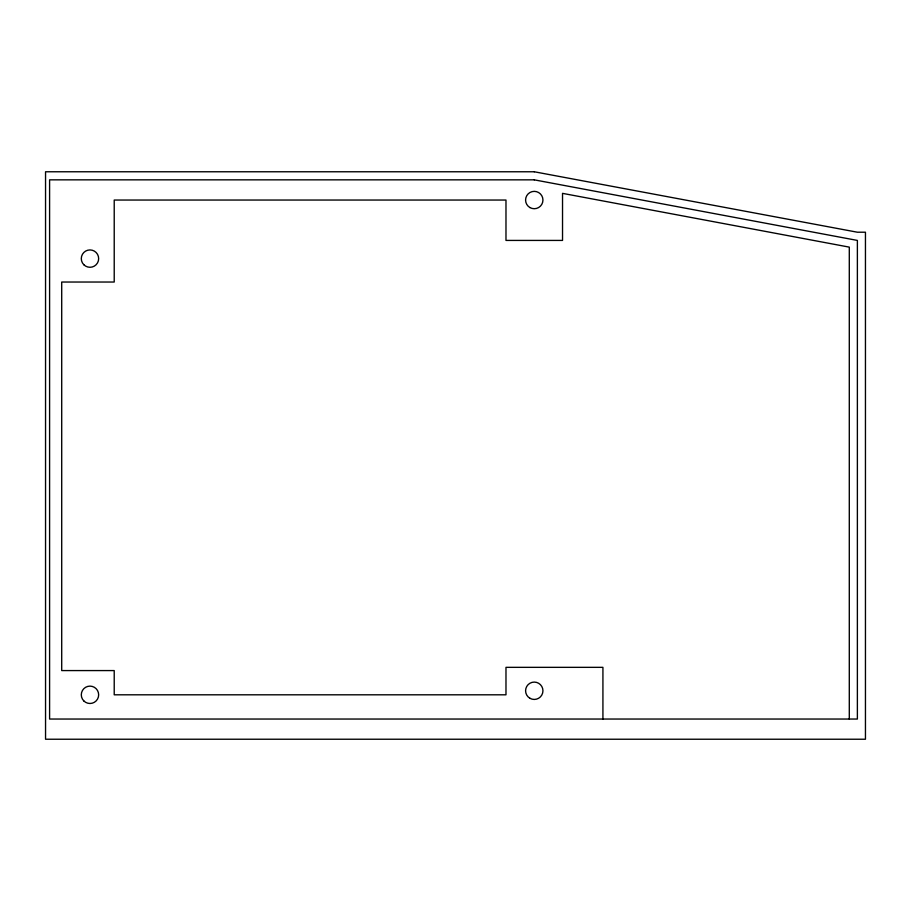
<?xml version="1.0" encoding="UTF-8"?>
<svg xmlns="http://www.w3.org/2000/svg" width="911" height="911" viewBox="0 0 911 911"><rect width="100%" height="100%" fill="white"/><g stroke="black" fill="none" stroke-linecap="round" stroke-linejoin="round"><path stroke-width="1.37" d="M849.291 719.041L849.291 247.132L562.531 193.36L562.531 240.424L505.981 240.424L505.981 200.044L114.217 200.044L114.217 282.034L61.709 282.034L61.709 670.576L114.217 670.576L114.217 694.808L505.981 694.808L505.981 667.342L602.923 667.342L602.923 719.041M534.256 171.769L45.55 171.769L45.55 739.231L865.45 739.231L865.45 232.214L857.376 232.214L534.256 171.769M534.256 179.843L49.593 179.843L49.593 719.041L857.376 719.041L857.376 240.424L534.256 179.843M529.917 207.56A8.689 8.689 0 0 0 542.945 200.044A8.689 8.689 0 0 0 529.917 192.517A8.689 8.689 0 0 0 529.917 207.56M83.835 264.748A8.689 8.689 0 0 0 98.365 260.853A8.689 8.689 0 0 0 87.729 250.218A8.689 8.689 0 0 0 83.835 264.748M83.835 700.946A8.689 8.689 0 0 0 98.365 697.052A8.689 8.689 0 0 0 87.729 686.416A8.689 8.689 0 0 0 83.835 700.946M529.917 698.282A8.689 8.689 0 0 0 542.945 690.766A8.689 8.689 0 0 0 529.917 683.25A8.689 8.689 0 0 0 529.917 698.282"/></g></svg>
